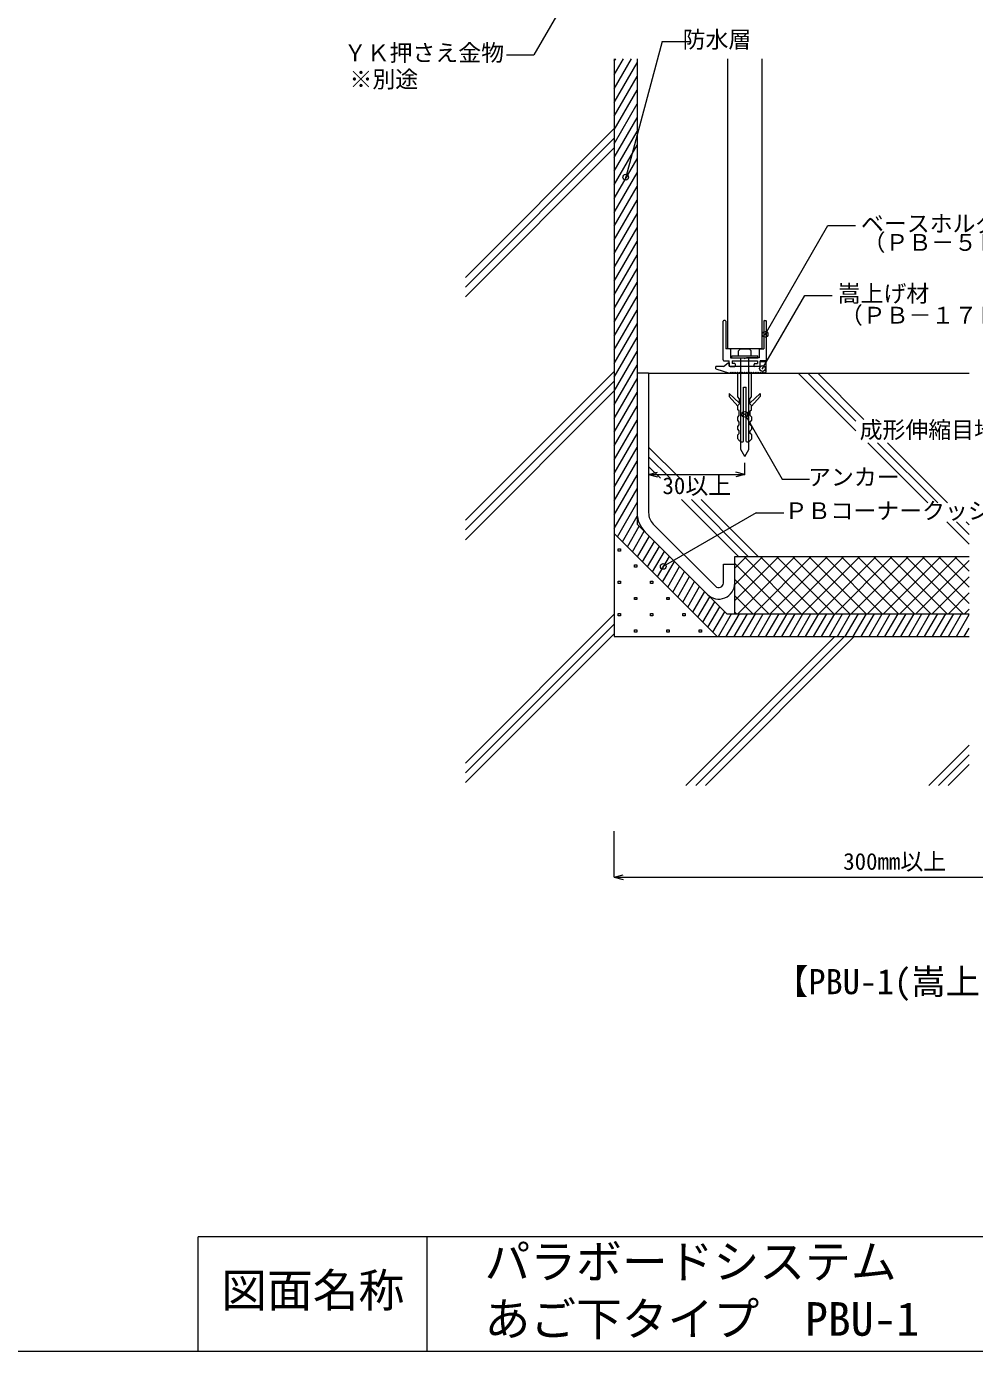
# Model space of a CAD drawing. Units: millimetres, scale not verified. Extents: x -675 to 675, y -471 to 460.
# Drawn here: x 0 to 414, y -440 to 139 of the extents above; entities that cross this region are included whole.
import ezdxf
from ezdxf.enums import TextEntityAlignment as Align

# ---------------------------------------------------------------- set-up
doc = ezdxf.new("R2010")
doc.units = ezdxf.units.MM
doc.header["$LTSCALE"] = 5
doc.header["$PDMODE"] = 32
doc.header["$PDSIZE"] = 2.5
doc.layers.add('1-0_芯・寸法線', color=7, linetype='Continuous', lineweight=18)
doc.layers.add('F-F', color=7, linetype='Continuous', lineweight=18)
doc.layers.add('E-E', color=7, linetype='Continuous')
doc.styles.add('ＭＳ ゴシック', font='')
doc.styles.get('ＭＳ ゴシック').set_extended_font_data('MS Gothic')

msp = doc.modelspace()

# ---------------------------------------------------------------- linework, layer by layer
at = {"layer": '1-0_芯・寸法線'}
for p, q in [((267.955, 206.471), (221.601, 126.182)), ((277.528, 131.981), (261.656, 72.748)), ((277.528, 131.981), (289.528, 131.981)), ((209.601, 126.182), (221.601, 126.182)), ((256.656, 124.473), (256.656, -127.878)), ((256.656, 111.373), (264.22, 124.473)), ((256.656, 117.373), (260.756, 124.473)), ((256.656, 123.373), (257.291, 124.473)), ((256.656, 105.373), (266.656, 122.693)), ((266.656, 124.473), (266.656, -18.742)), ((306.156, 124.473), (306.156, -2.178)), ((321.156, 124.473), (321.156, -2.178)), ((256.656, 99.373), (266.656, 116.693)), ((256.656, 93.373), (266.656, 110.693)), ((256.656, 87.373), (266.656, 104.693)), ((256.656, 81.373), (266.656, 98.693)), ((191.656, 29.006), (256.656, 94.006)), ((256.656, 75.373), (266.656, 92.693)), ((191.656, 24.763), (256.656, 89.763)), ((191.656, 20.521), (256.656, 85.521)), ((256.656, 69.373), (266.656, 86.693)), ((256.656, 63.373), (266.656, 80.693)), ((256.656, 57.373), (266.656, 74.693)), ((256.656, 51.373), (266.656, 68.693)), ((256.656, 45.373), (266.656, 62.693)), ((256.656, 39.373), (266.656, 56.693)), ((256.656, 33.373), (266.656, 50.693)), ((322.506, 4.122), (349.943, 51.644)), ((349.943, 51.644), (361.943, 51.644)), ((256.656, 27.373), (266.656, 44.693)), ((256.656, 21.373), (266.656, 38.693)), ((256.656, 15.373), (266.656, 32.693)), ((256.656, 9.373), (266.656, 26.693)), ((256.656, 3.373), (266.656, 20.693)), ((256.656, -2.627), (266.656, 14.693)), ((256.656, -8.627), (266.656, 8.693)), ((304.156, -7.078), (304.156, 9.822)), ((305.056, 10.122), (304.456, 10.122)), ((305.356, 9.822), (305.356, -2.178)), ((321.956, 9.822), (321.956, -2.178)), ((322.256, 10.122), (322.856, 10.122)), ((323.156, -7.078), (323.156, 9.822)), ((256.656, -14.627), (266.656, 2.693)), ((256.656, -20.627), (266.656, -3.307)), ((307.056, -2.178), (305.356, -2.178)), ((321.156, -2.178), (306.156, -2.178)), ((307.356, -2.478), (307.356, -6.178)), ((310.901, -3.073), (311.773, -2.202)), ((310.901, -5.201), (310.901, -3.073)), ((311.773, -2.202), (315.54, -2.202)), ((316.411, -3.073), (315.54, -2.202)), ((316.411, -5.201), (316.411, -3.073)), ((319.337, -6.178), (319.337, -5.201)), ((319.956, -2.478), (319.956, -6.178)), ((320.256, -2.178), (321.956, -2.178)), ((256.656, -26.627), (266.656, -9.307)), ((301.006, -10.878), (301.006, -9.878)), ((304.356, -9.878), (301.006, -9.878)), ((301.006, -10.878), (307.006, -12.878)), ((304.356, -9.878), (306.406, -8.378)), ((304.456, -7.378), (306.906, -7.378)), ((306.406, -8.378), (306.906, -8.378)), ((306.906, -9.578), (306.906, -7.378)), ((306.906, -8.378), (306.906, -9.878)), ((320.406, -9.878), (306.906, -9.878)), ((307.206, -9.878), (309.306, -9.878)), ((307.975, -6.178), (319.337, -6.178)), ((308.106, -7.378), (308.106, -8.678)), ((309.306, -8.678), (308.106, -8.678)), ((308.156, -7.378), (319.156, -7.378)), ((309.606, -9.578), (309.606, -8.978)), ((311.906, -46.147), (311.906, -6.178)), ((315.406, -46.147), (315.406, -6.178)), ((317.706, -9.578), (317.706, -8.978)), ((318.006, -8.678), (319.206, -8.678)), ((320.106, -9.878), (318.006, -9.878)), ((319.206, -7.378), (319.206, -8.678)), ((320.406, -9.578), (320.406, -7.378)), ((322.856, -7.378), (320.406, -7.378)), ((320.406, -9.878), (320.406, -7.678)), ((320.406, -7.678), (323.006, -7.678)), ((323.006, -12.378), (323.006, -7.678)), ((191.656, -77.06), (256.656, -12.06)), ((191.656, -81.303), (256.656, -16.303)), ((256.656, -32.627), (266.656, -15.307)), ((271.656, -12.878), (266.656, -12.878)), ((271.656, -12.878), (411.656, -12.878)), ((271.656, -12.878), (271.656, -73.765)), ((307.006, -12.878), (307.506, -12.378)), ((307.506, -12.378), (308.006, -12.878)), ((308.006, -12.878), (308.506, -12.378)), ((308.506, -12.378), (309.006, -12.878)), ((309.006, -12.878), (309.506, -12.378)), ((309.506, -12.378), (310.006, -12.878)), ((310.006, -12.878), (310.506, -12.378)), ((310.506, -12.378), (311.006, -12.878)), ((310.656, -12.878), (316.656, -12.878)), ((310.656, -23.211), (310.656, -12.878)), ((311.006, -12.878), (311.506, -12.378)), ((311.506, -12.378), (312.006, -12.878)), ((312.006, -12.878), (312.506, -12.378)), ((312.506, -12.378), (313.006, -12.878)), ((313.006, -12.878), (313.506, -12.378)), ((313.506, -12.378), (314.006, -12.878)), ((314.006, -12.878), (314.506, -12.378)), ((314.506, -12.378), (315.006, -12.878)), ((315.006, -12.878), (315.506, -12.378)), ((315.506, -12.378), (316.006, -12.878)), ((316.006, -12.878), (316.506, -12.378)), ((316.506, -12.378), (317.006, -12.878)), ((316.656, -23.211), (316.656, -12.878)), ((317.006, -12.878), (317.506, -12.378)), ((317.506, -12.378), (318.006, -12.878)), ((318.006, -12.878), (318.506, -12.378)), ((318.506, -12.378), (319.006, -12.878)), ((319.006, -12.878), (319.506, -12.378)), ((319.506, -12.378), (320.006, -12.878)), ((320.006, -12.878), (320.506, -12.378)), ((320.506, -12.378), (321.006, -12.878)), ((321.006, -12.878), (321.506, -12.378)), ((321.506, -12.378), (322.006, -12.878)), ((322.006, -12.878), (322.506, -12.378)), ((322.506, -12.378), (323.006, -12.378)), ((337.024, -12.878), (362.218, -38.072)), ((341.266, -12.878), (362.218, -33.829)), ((345.509, -12.878), (365.64, -33.009)), ((191.656, -85.545), (256.656, -20.545)), ((256.656, -38.627), (266.656, -21.307)), ((266.656, -18.742), (266.656, -78.736)), ((306.889, -21.677), (306.889, -23.071)), ((311.425, -25.931), (306.889, -21.677)), ((306.889, -23.071), (310.692, -27.31)), ((313.118, -18.884), (314.194, -18.884)), ((313.118, -42.65), (313.118, -18.884)), ((314.194, -42.65), (314.194, -18.884)), ((315.887, -25.931), (320.423, -21.677)), ((320.423, -23.071), (316.62, -27.31)), ((320.423, -21.677), (320.423, -23.071)), ((256.656, -44.627), (266.656, -27.307)), ((311.425, -23.979), (310.656, -23.211)), ((310.692, -27.013), (311.425, -26.281)), ((310.692, -28.792), (310.692, -27.013)), ((311.249, -29.351), (310.692, -28.792)), ((311.425, -26.281), (311.425, -23.979)), ((315.887, -23.979), (316.656, -23.211)), ((315.887, -26.281), (315.887, -23.979)), ((316.62, -27.013), (315.887, -26.281)), ((316.063, -29.351), (316.62, -28.792)), ((316.62, -28.792), (316.62, -27.013)), ((256.656, -50.627), (266.656, -33.307)), ((310.56, -32.047), (311.249, -31.357)), ((310.56, -33.399), (310.56, -32.047)), ((311.249, -34.155), (310.56, -33.399)), ((311.249, -31.357), (311.249, -29.351)), ((311.249, -35.459), (311.249, -34.155)), ((316.063, -31.357), (316.063, -29.351)), ((316.752, -32.047), (316.063, -31.357)), ((316.063, -34.155), (316.752, -33.399)), ((316.063, -35.459), (316.063, -34.155)), ((316.752, -33.399), (316.752, -32.047)), ((256.656, -56.627), (266.656, -39.307)), ((310.585, -36.119), (311.249, -35.459)), ((310.585, -37.306), (310.585, -36.119)), ((311.249, -37.969), (310.585, -37.306)), ((310.601, -39.766), (311.249, -39.119)), ((310.601, -41.494), (310.601, -39.766)), ((311.249, -39.119), (311.249, -37.969)), ((316.727, -36.119), (316.063, -35.459)), ((316.063, -37.969), (316.727, -37.306)), ((316.063, -39.119), (316.063, -37.969)), ((316.711, -39.766), (316.063, -39.119)), ((316.711, -41.494), (316.711, -39.766)), ((316.727, -37.306), (316.727, -36.119)), ((256.656, -62.627), (266.656, -45.307)), ((271.656, -45.091), (285.316, -58.751)), ((313.656, -49.178), (311.906, -46.147)), ((313.656, -49.178), (315.406, -46.147)), ((367.427, -43.282), (393.66, -69.514)), ((371.67, -43.282), (397.903, -69.514)), ((375.913, -43.282), (402.145, -69.514)), ((256.656, -68.627), (266.656, -51.307)), ((271.656, -49.334), (281.074, -58.751)), ((256.656, -74.627), (266.656, -57.307)), ((271.656, -53.577), (276.831, -58.751)), ((271.656, -57.047), (275.52, -56.012)), ((271.656, -57.047), (275.52, -58.082)), ((313.656, -57.047), (309.793, -56.012)), ((313.656, -57.047), (309.793, -58.082)), ((256.656, -80.627), (266.656, -63.307)), ((258.029, -84.25), (266.656, -69.307)), ((286.085, -68.005), (310.958, -92.878)), ((290.328, -68.005), (315.2, -92.878)), ((294.57, -68.005), (319.443, -92.878)), ((318.641, -73.77), (278.053, -97.203)), ((318.641, -73.77), (330.641, -73.77)), ((260.225, -86.446), (266.656, -75.307)), ((262.421, -88.643), (267.597, -79.677)), ((266.656, -78.736), (305.799, -117.878)), ((300.884, -105.893), (273.707, -78.715)), ((401.823, -77.677), (411.656, -87.511)), ((406.066, -77.677), (411.656, -83.268)), ((410.308, -77.677), (411.656, -79.025)), ((256.656, -82.878), (301.656, -127.878)), ((264.617, -90.839), (269.794, -81.873)), ((266.813, -93.035), (271.99, -84.069)), ((269.01, -95.231), (274.186, -86.265)), ((271.206, -97.427), (276.382, -88.461)), ((273.402, -99.623), (278.578, -90.658)), ((275.598, -101.82), (280.774, -92.854)), ((277.794, -104.016), (282.971, -95.05)), ((279.99, -106.212), (285.167, -97.246)), ((304.299, -96.172), (309.299, -96.172)), ((304.299, -104.479), (304.299, -96.172)), ((309.299, -117.878), (309.299, -92.878)), ((309.299, -92.878), (411.656, -92.878)), ((309.299, -112.153), (328.573, -92.878)), ((309.299, -105.082), (321.502, -92.878)), ((309.299, -98.011), (314.431, -92.878)), ((309.299, -95.902), (331.275, -117.878)), ((310.645, -117.878), (335.645, -92.878)), ((313.346, -92.878), (338.346, -117.878)), ((317.716, -117.878), (342.716, -92.878)), ((320.417, -92.878), (345.417, -117.878)), ((324.787, -117.878), (349.787, -92.878)), ((327.488, -92.878), (352.488, -117.878)), ((331.858, -117.878), (356.858, -92.878)), ((334.559, -92.878), (359.559, -117.878)), ((338.929, -117.878), (363.929, -92.878)), ((341.63, -92.878), (366.63, -117.878)), ((346, -117.878), (371, -92.878)), ((348.702, -92.878), (373.702, -117.878)), ((353.071, -117.878), (378.071, -92.878)), ((355.773, -92.878), (380.773, -117.878)), ((360.142, -117.878), (385.142, -92.878)), ((362.844, -92.878), (387.844, -117.878)), ((367.213, -117.878), (392.213, -92.878)), ((369.915, -92.878), (394.915, -117.878)), ((374.284, -117.878), (399.284, -92.878)), ((376.986, -92.878), (401.986, -117.878)), ((381.355, -117.878), (406.355, -92.878)), ((384.057, -92.878), (409.057, -117.878)), ((388.426, -117.878), (411.656, -94.648)), ((391.128, -92.878), (411.656, -113.407)), ((398.199, -92.878), (411.656, -106.336)), ((405.27, -92.878), (411.656, -99.264)), ((282.186, -108.408), (287.363, -99.442)), ((284.383, -110.604), (289.559, -101.638)), ((286.579, -112.8), (291.755, -103.835)), ((309.299, -102.973), (324.204, -117.878)), ((395.497, -117.878), (411.656, -101.719)), ((288.775, -114.996), (293.951, -106.031)), ((290.971, -117.193), (296.147, -108.227)), ((402.568, -117.878), (411.656, -108.79)), ((293.167, -119.389), (298.344, -110.423)), ((295.363, -121.585), (300.54, -112.619)), ((297.559, -123.781), (302.736, -114.815)), ((309.299, -110.044), (317.133, -117.878)), ((191.656, -183.126), (256.656, -118.126)), ((299.756, -125.977), (304.932, -117.011)), ((302.122, -127.878), (307.896, -117.878)), ((305.586, -127.878), (311.36, -117.878)), ((305.799, -117.878), (411.656, -117.878)), ((309.051, -127.878), (314.824, -117.878)), ((309.299, -117.115), (310.062, -117.878)), ((312.515, -127.878), (318.288, -117.878)), ((315.979, -127.878), (321.752, -117.878)), ((319.443, -127.878), (325.216, -117.878)), ((322.907, -127.878), (328.68, -117.878)), ((326.371, -127.878), (332.145, -117.878)), ((329.835, -127.878), (335.609, -117.878)), ((333.299, -127.878), (339.073, -117.878)), ((336.763, -127.878), (342.537, -117.878)), ((340.227, -127.878), (346.001, -117.878)), ((343.692, -127.878), (349.465, -117.878)), ((347.156, -127.878), (352.929, -117.878)), ((350.62, -127.878), (356.393, -117.878)), ((354.084, -127.878), (359.857, -117.878)), ((357.548, -127.878), (363.321, -117.878)), ((361.012, -127.878), (366.786, -117.878)), ((364.476, -127.878), (370.25, -117.878)), ((367.94, -127.878), (373.714, -117.878)), ((371.404, -127.878), (377.178, -117.878)), ((374.868, -127.878), (380.642, -117.878)), ((378.333, -127.878), (384.106, -117.878)), ((381.797, -127.878), (387.57, -117.878)), ((385.261, -127.878), (391.034, -117.878)), ((388.725, -127.878), (394.498, -117.878)), ((392.189, -127.878), (397.962, -117.878)), ((395.653, -127.878), (401.427, -117.878)), ((399.117, -127.878), (404.891, -117.878)), ((402.581, -127.878), (408.355, -117.878)), ((406.045, -127.878), (411.656, -118.159)), ((409.64, -117.878), (411.656, -115.861)), ((191.656, -187.369), (256.656, -122.369)), ((191.656, -191.611), (256.656, -126.611)), ((409.509, -127.878), (411.656, -124.159)), ((256.656, -127.878), (411.656, -127.878)), ((287.97, -192.878), (352.97, -127.878)), ((292.213, -192.878), (357.213, -127.878)), ((296.456, -192.878), (361.456, -127.878)), ((394.036, -192.878), (411.656, -175.258)), ((398.279, -192.878), (411.656, -179.501)), ((402.522, -192.878), (411.656, -183.743)), ((256.656, -232.878), (256.656, -212.878)), ((256.656, -232.878), (260.52, -231.843)), ((256.656, -232.878), (501.656, -232.878)), ((256.656, -232.878), (260.52, -233.913))]:
    msp.add_line(p, q, dxfattribs=at)
for points in [[(321.395, -10.806), (339.813, 21.094), (351.813, 21.094)], [(307.975, -6.178), (307.975, -5.201), (319.337, -5.201)], [(307.406, -6.178), (312.906, -6.178), (313.656, -6.478)], [(319.906, -6.178), (314.406, -6.178), (313.656, -6.478)], [(313.656, -30.804), (329.971, -59.061), (341.971, -59.061)], [(271.656, -57.047), (313.656, -57.047), (313.656, -52.047)]]:
    msp.add_lwpolyline(points, dxfattribs=at)
for points in [[(259.384, -90.51), (258.384, -90.51), (258.384, -89.51), (259.384, -89.51)], [(266.455, -97.582), (265.455, -97.582), (265.455, -96.582), (266.455, -96.582)], [(259.384, -104.653), (258.384, -104.653), (258.384, -103.653), (259.384, -103.653)], [(273.526, -104.653), (272.526, -104.653), (272.526, -103.653), (273.526, -103.653)], [(266.455, -111.724), (265.455, -111.724), (265.455, -110.724), (266.455, -110.724)], [(280.597, -111.724), (279.597, -111.724), (279.597, -110.724), (280.597, -110.724)], [(259.384, -118.795), (258.384, -118.795), (258.384, -117.795), (259.384, -117.795)], [(273.526, -118.795), (272.526, -118.795), (272.526, -117.795), (273.526, -117.795)], [(287.668, -118.795), (286.668, -118.795), (286.668, -117.795), (287.668, -117.795)], [(266.455, -125.866), (265.455, -125.866), (265.455, -124.866), (266.455, -124.866)], [(280.597, -125.866), (279.597, -125.866), (279.597, -124.866), (280.597, -124.866)], [(294.739, -125.866), (293.739, -125.866), (293.739, -124.866), (294.739, -124.866)]]:
    msp.add_lwpolyline(points, close=True, dxfattribs=at)
for centre, radius, start, end in [((304.456, 9.822), 0.3, 90, 180), ((305.056, 9.822), 0.3, 0, 90), ((322.256, 9.822), 0.3, 90, 180), ((322.856, 9.822), 0.3, 0, 90), ((307.056, -2.478), 0.3, 0, 90), ((320.256, -2.478), 0.3, 90, 180), ((304.456, -7.078), 0.3, 180, 270), ((307.206, -9.578), 0.3, 180, 270), ((309.306, -8.978), 0.3, 0, 90), ((309.306, -9.578), 0.3, 270, 0), ((318.006, -8.978), 0.3, 90, 180), ((318.006, -9.578), 0.3, 180, 270), ((320.106, -9.578), 0.3, 270, 0), ((322.856, -7.078), 0.3, 270, 0), ((314.043, -39.285), 4.089, 212.69021, 236.46874), ((312.419, -41.692), 1.187, 237.63371, 306.10756), ((314.894, -41.692), 1.187, 233.89244, 302.36629), ((313.27, -39.285), 4.089, 303.53126, 327.30979), ((278.656, -73.765), 12, 180, 225), ((278.656, -73.765), 7, 180, 225), ((302.299, -104.479), 7, 225, 0), ((302.299, -104.479), 2, 225, 0)]:
    msp.add_arc(centre, radius, start, end, dxfattribs=at)
for p in [(261.656, 72.748), (322.506, 4.122), (321.395, -10.806), (313.656, -30.804), (278.053, -97.203)]:
    msp.add_point(p, dxfattribs=at)
at = {"layer": 'F-F'}
for p, q in [((75, -440), (75, -390)), ((175, -440), (175, -390))]:
    msp.add_line(p, q, dxfattribs=at)
for points in [[(-675, 460), (675, 460), (675, -440), (-675, -440)], [(675, -390), (200.591, -390), (75, -390)]]:
    msp.add_lwpolyline(points, dxfattribs=at)

# ---------------------------------------------------------------- texts
at = {"layer": '1-0_芯・寸法線', "style": 'ＭＳ ゴシック'}
for s, height, p in [('防水層', 7.331, (286.528, 126.981)), ('ＹＫ押さえ金物', 7.331, (138.541, 121.182)), ('※別途', 7.331, (141.047, 109.628)), ('ベースホルダー', 7.331, (364.405, 46.644)), ('（ＰＢ－５Ｂ）', 7.331, (365.104, 38.386)), ('嵩上げ材', 7.331, (354.223, 16.094)), ('（ＰＢ－１７ＢＵ）', 7.331, (355.198, 6.604)), ('成形伸縮目地材', 7.331, (363.814, -43.445)), ('30以上', 7.331, (277.713, -67.84)), ('アンカー', 7.331, (341.269, -64.061)), ('ＰＢコーナークッション', 7.331, (331.087, -78.77)), ('300mm以上', 7.331, (356.656, -231.878)), ('【PBU-1(嵩上げ)】', 11, (326.434, -287.284))]:
    msp.add_text(s, height=height, dxfattribs=at).set_placement(p, align=Align.BOTTOM_LEFT)
at = {"layer": 'E-E', "style": 'ＭＳ ゴシック'}
for s, p in [('パラボードシステム', (200, -412.5)), ('図面名称', (85, -425)), ('あご下タイプ\u3000PBU-1', (200, -437.5))]:
    msp.add_text(s, height=14.66, dxfattribs=at).set_placement(p, align=Align.BOTTOM_LEFT)

doc.saveas('drawing.dxf')
